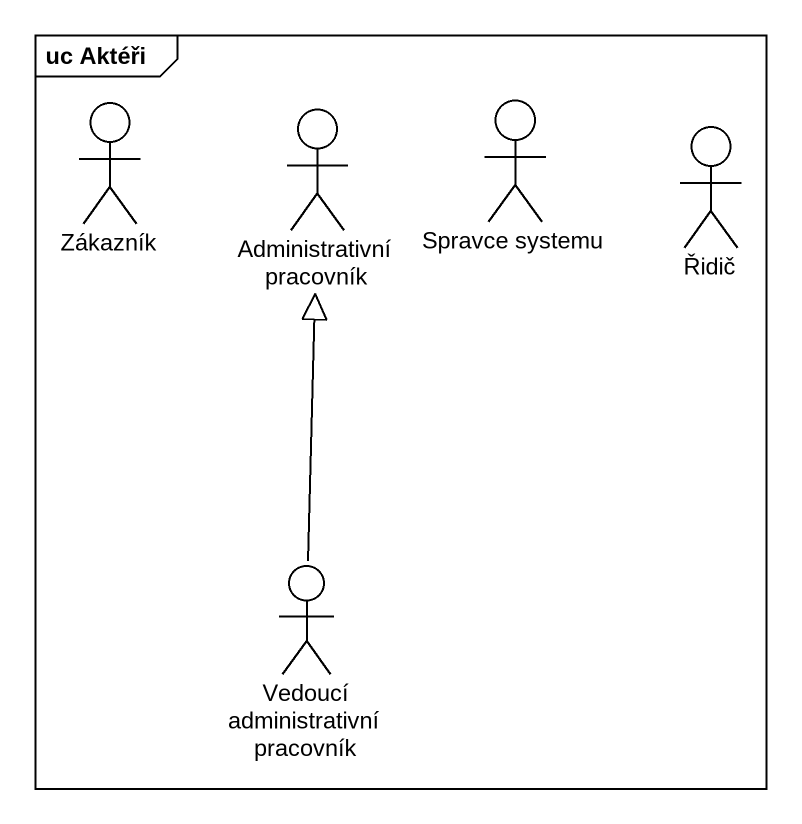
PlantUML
@startuml
mainframe uc Aktéři
actor Zákazník
actor "Administrativní pracovník" as Administrativní_pracovník
actor "Spravce systemu" as Spravce_systemu
actor Řidič
actor "Vedoucí administrativní pracovník" as Vedoucí_administrativní
Vedoucí_administrativní -up-|> Administrativní_pracovník
@enduml
